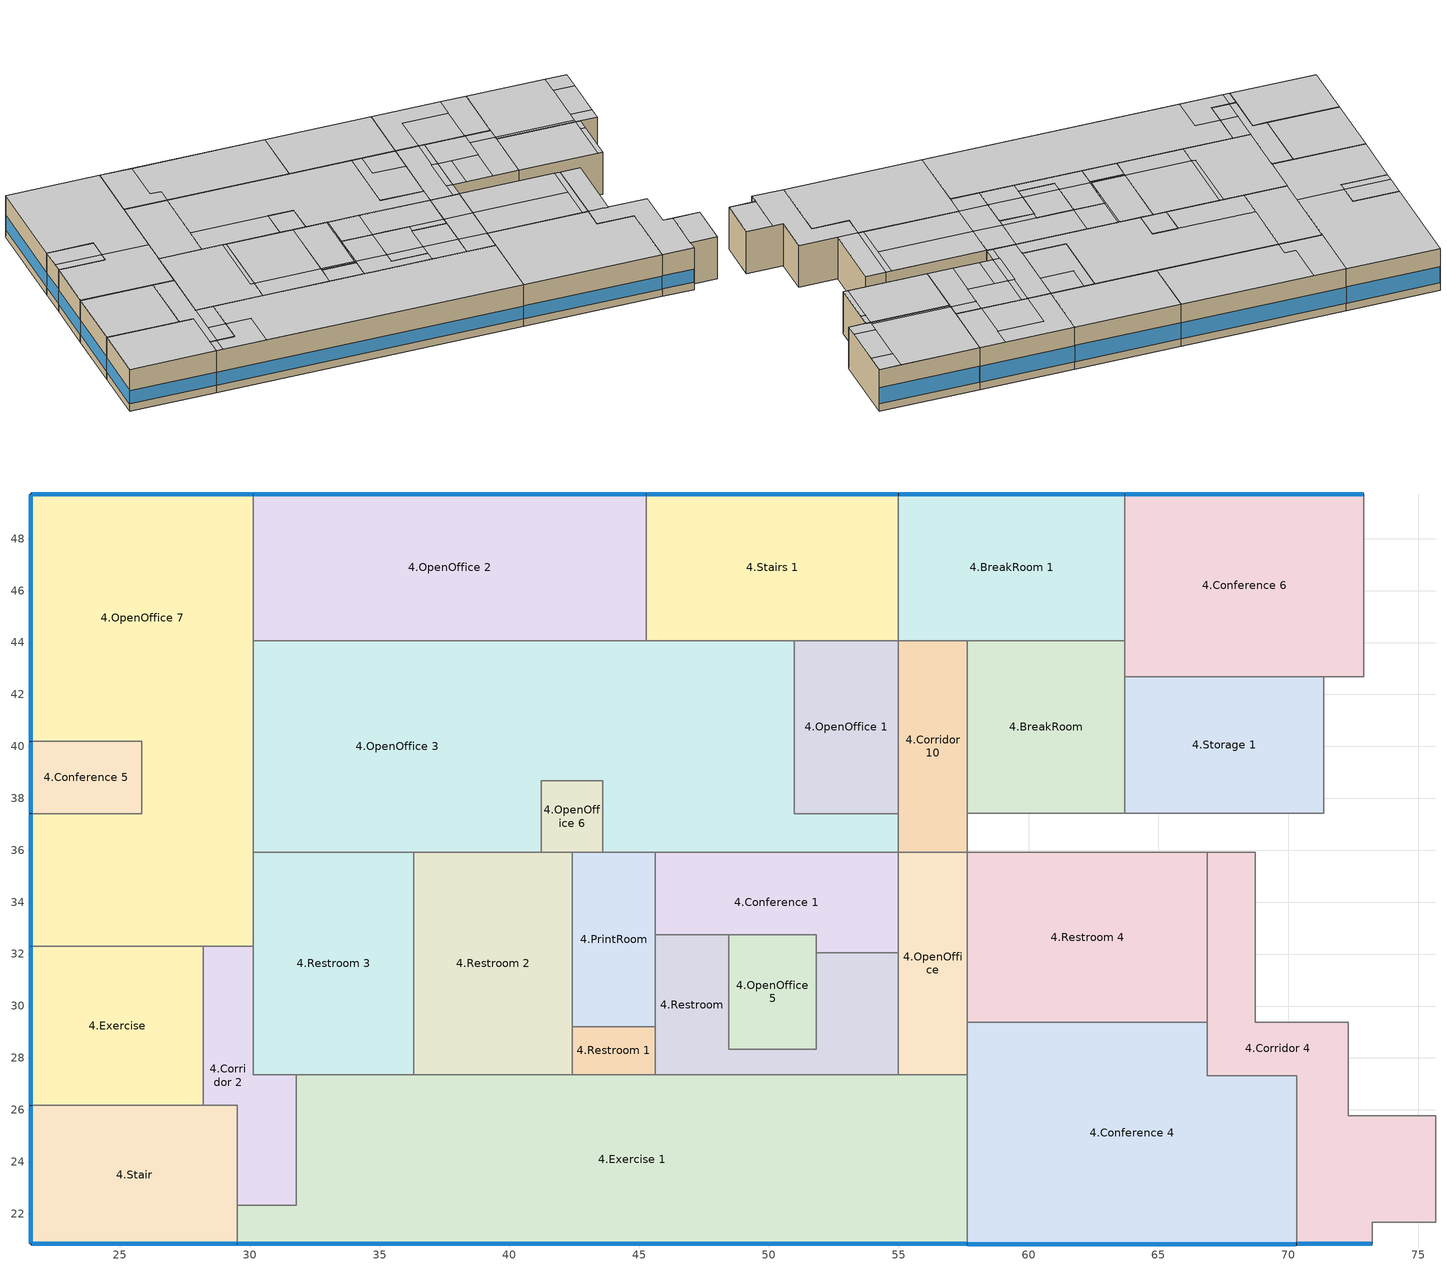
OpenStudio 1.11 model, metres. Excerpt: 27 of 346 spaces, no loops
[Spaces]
4.Stair
 floor to P3.Stairs 1: 29.52,26.17 29.52,20.83 21.57,20.83 21.57,26.17 z15.09
 wall outside: 21.57,26.17 21.57,20.83 29.52,20.83 z15.09:19.35
 wall to 4.Exercise: 28.2,26.17 21.57,26.17 z15.09:19.35
 wall to 4.Corridor 2: 29.52,22.33 29.52,26.17 28.2,26.17 z15.09:19.35
 wall to 4.Exercise 1: 29.52,20.83 29.52,22.33 z15.09:19.35
 window: 21.6,20.83 29.49,20.83 z15.85:17.16; 21.57,26.15 21.57,20.86 z15.85:17.3
 ceiling to 5.OpenOffice 13: 29.52,20.83 29.52,26.17 21.57,26.17 21.57,20.83 z19.35
4.Exercise 1
 floor to P3.Parking Garage: 57.64,27.36 57.64,20.83 29.52,20.83 29.52,22.33 31.79,22.33 31.79,27.36 z15.09
 wall outside: 29.52,20.83 57.64,20.83 z15.09:19.35
 wall to 4.Conference 4: 57.64,20.83 57.64,27.36 z15.09:19.35
 wall to 4.Corridor 2: 31.79,27.36 31.79,22.33 29.52,22.33 z15.09:19.35
 wall to 4.Restroom 3: 36.31,27.36 31.79,27.36 z15.09:19.35
 wall to 4.Restroom 2: 42.43,27.36 36.31,27.36 z15.09:19.35
 wall to 4.Restroom 1: 45.61,27.36 42.43,27.36 z15.09:19.35
 wall to 4.Restroom: 54.98,27.36 45.61,27.36 z15.09:19.35
 wall to 4.OpenOffice: 57.64,27.36 54.98,27.36 z15.09:19.35
 window: 29.54,20.83 57.61,20.83 z15.85:17.16
 ceiling to 5.OpenOffice 7: 57.64,20.83 57.64,27.36 31.79,27.36 31.79,24.4 34.11,24.4 34.11,20.83 z19.35
 ceiling to 5.Conference 4: 34.11,20.83 34.11,24.4 31.79,24.4 31.79,22.33 30.13,22.33 30.13,20.83 z19.35
 ceiling to 5.OpenOffice 13: 30.13,20.83 30.13,22.33 29.52,22.33 29.52,20.83 z19.35
4.Conference 4
 floor to P3.Parking Garage: 66.88,29.38 66.88,27.32 70.32,27.32 70.32,20.83 57.64,20.83 57.64,29.38 z15.09
 wall outside: 57.64,20.83 70.32,20.83 z15.09:19.35
 wall to 4.Restroom 4: 66.88,29.38 57.64,29.38 z15.09:19.35
 wall to 4.Corridor 4: 70.32,20.83 70.32,27.32 66.88,27.32 66.88,29.38 z15.09:19.35
 wall to 4.OpenOffice: 57.64,29.38 57.64,27.36 z15.09:19.35
 window: 57.66,20.83 70.3,20.83 z15.85:17.16
 ceiling to 5.OpenOffice 7: 70.32,20.83 70.32,27.32 66.88,27.32 66.88,29.38 57.64,29.38 57.64,20.83 z19.35
4.Corridor 4
 floor to P3.Parking Garage: 68.73,35.92 68.73,29.38 72.31,29.38 72.31,25.76 75.68,25.76 75.68,21.68 73.24,21.68 73.24,20.83 70.32,20.83 70.32,27.32 66.88,27.32 66.88,35.92 z15.09
 wall outside: 70.32,20.83 73.24,20.83 z15.09:19.35
 wall to 4.Elec/MechRoom 1: 75.68,25.76 72.31,25.76 72.31,29.38 68.73,29.38 68.73,35.92 z15.09:19.35
 wall to 4.Corridor 11: 75.68,21.68 75.68,25.76 z15.09:19.35
 wall to 4.Conference 8: 73.24,20.83 73.24,21.68 75.68,21.68 z15.09:19.35
 wall to 4.Restroom 4: 66.88,35.92 66.88,29.38 z15.09:19.35
 wall to 4.Corridor 7: 68.73,35.92 66.88,35.92 z15.09:19.35
 window: 70.35,20.83 73.22,20.83 z15.85:17.18
 ceiling to 5.OpenOffice 11: 75.68,21.68 75.68,25.76 73.26,25.76 73.24,21.68 z19.35
 ceiling to 5.Corridor 4: 68.73,29.38 68.73,35.92 66.88,35.92 66.88,29.38 z19.35
 ceiling adiabatic (Interior Wall): 73.24,20.83 73.24,21.68 73.26,25.76 72.31,25.76 72.31,29.38 66.88,29.38 66.88,27.32 70.32,27.32 70.32,20.83 z19.35
4.Corridor 2
 floor to P3.Parking Garage: 30.13,32.3 30.13,27.36 31.79,27.36 31.79,22.33 29.52,22.33 29.52,26.17 28.2,26.17 28.2,32.3 z15.09
 wall to 4.Exercise: 28.2,32.3 28.2,26.17 z15.09:19.35
 wall to 4.OpenOffice 7: 30.13,32.3 28.2,32.3 z15.09:19.35
 wall to 4.Restroom 3: 31.79,27.36 30.13,27.36 30.13,32.3 z15.09:19.35
 ceiling to 5.OpenOffice 13: 30.13,22.33 30.13,32.3 28.2,32.3 28.2,26.17 29.52,26.17 29.52,22.33 z19.35
 ceiling to 5.Conference 4: 31.79,22.33 31.79,24.4 30.13,24.4 30.13,22.33 z19.35
 ceiling to 5.OpenOffice 7: 31.79,24.4 31.79,27.36 30.13,27.36 30.13,24.4 z19.35
4.Exercise
 floor to P3.Parking Garage: 28.2,32.3 28.2,26.17 21.57,26.17 21.57,32.3 z15.09
 wall outside: 21.57,32.3 21.57,26.17 z15.09:19.35
 wall to 4.OpenOffice 7: 28.2,32.3 21.57,32.3 z15.09:19.35
 window: 21.57,32.28 21.57,26.2 z15.85:17.3
 ceiling to 5.OpenOffice 13: 28.2,26.17 28.2,32.3 21.57,32.3 21.57,26.17 z19.35
4.Restroom 3
 floor to P3.Parking Garage: 36.31,35.92 36.31,27.36 30.13,27.36 30.13,35.92 z15.09
 wall to 4.OpenOffice 7: 30.13,35.92 30.13,32.3 z15.09:19.35
 wall to 4.OpenOffice 3: 36.31,35.92 30.13,35.92 z15.09:19.35
 wall to 4.Restroom 2: 36.31,27.36 36.31,35.92 z15.09:19.35
 ceiling to 5.OpenOffice 7: 36.31,27.36 36.31,29.38 35.95,29.38 35.95,35.92 30.13,35.92 30.13,27.36 z19.35
 ceiling to 5.Conference 1: 36.31,29.38 36.31,35.92 35.95,35.92 35.95,29.38 z19.35
4.Restroom 2
 floor to P3.Parking Garage: 42.43,35.92 42.43,27.36 36.31,27.36 36.31,35.92 z15.09
 wall to 4.OpenOffice 3: 41.22,35.92 36.31,35.92 z15.09:19.35
 wall to 4.OpenOffice 6: 42.43,35.92 41.22,35.92 z15.09:19.35
 wall to 4.PrintRoom: 42.43,29.21 42.43,35.92 z15.09:19.35
 wall to 4.Restroom 1: 42.43,27.36 42.43,29.21 z15.09:19.35
 ceiling to 5.Conference 1: 42.43,29.38 42.43,35.92 36.31,35.92 36.31,29.38 z19.35
 ceiling to 5.OpenOffice 7: 42.43,27.36 42.43,29.38 36.31,29.38 36.31,27.36 z19.35
4.Restroom 1
 floor to P3.Parking Garage: 45.61,29.21 45.61,27.36 42.43,27.36 42.43,29.21 z15.09
 wall to 4.PrintRoom: 45.61,29.21 42.43,29.21 z15.09:19.35
 wall to 4.Restroom: 45.61,27.36 45.61,29.21 z15.09:19.35
 ceiling to 5.OpenOffice 7: 45.61,27.36 45.61,29.21 42.43,29.21 42.43,27.36 z19.35
4.Restroom
 floor to P3.Parking Garage: 48.45,32.74 48.45,28.34 51.82,28.34 51.82,32.06 54.98,32.06 54.98,27.36 45.61,27.36 45.61,32.74 z15.09
 wall to 4.Conference 1: 54.98,32.06 51.82,32.06 / 48.45,32.74 45.61,32.74 z15.09:19.35
 wall to 4.OpenOffice: 54.98,27.36 54.98,32.06 z15.09:19.35
 wall to 4.PrintRoom: 45.61,32.74 45.61,29.21 z15.09:19.35
 wall to 4.OpenOffice 5: 51.82,32.06 51.82,28.34 48.45,28.34 48.45,32.74 z15.09:19.35
 ceiling to 5.OpenOffice 7: 54.98,27.36 54.98,29.38 51.82,29.38 51.82,27.36 z19.35; 51.82,27.36 51.82,28.34 48.45,28.34 48.45,29.38 45.61,29.38 45.61,27.36 z19.35
 ceiling to 5.Conference 7: 54.98,29.38 54.98,32.06 51.82,32.06 51.82,29.38 z19.35
 ceiling to 5.PrintRoom 1: 48.45,29.38 48.45,32.74 45.61,32.74 45.61,29.38 z19.35
4.OpenOffice
 floor to P3.Parking Garage: 57.64,35.92 57.64,27.36 54.98,27.36 54.98,35.92 z15.09
 wall to 4.Conference 1: 54.98,35.92 54.98,32.06 z15.09:19.35
 wall to 4.Corridor 10: 57.64,35.92 54.98,35.92 z15.09:19.35
 wall to 4.Restroom 4: 57.64,29.38 57.64,35.92 z15.09:19.35
 ceiling to 5.OpenOffice 7: 57.64,27.36 57.64,29.38 54.98,29.38 54.98,27.36 z19.35
 ceiling to 5.OpenOffice 10: 57.64,32.74 57.64,35.92 54.98,35.92 54.98,32.74 z19.35
 ceiling to 5.Conference 7: 54.98,29.38 57.64,29.38 57.64,32.74 54.98,32.74 z19.35
4.OpenOffice 5
 floor to P3.Parking Garage: 51.82,32.74 51.82,28.34 48.45,28.34 48.45,32.74 z15.09
 wall to 4.Conference 1: 51.82,32.06 51.82,32.74 49.6,32.74 48.45,32.74 z15.09:19.35
 ceiling to 5.OpenOffice 7: 51.82,28.34 51.82,29.38 48.45,29.38 48.45,28.34 z19.35
 ceiling to 5.Conference 7: 51.82,29.38 51.82,32.74 48.45,32.74 48.45,29.38 z19.35
4.PrintRoom
 floor to P3.Parking Garage: 45.61,35.92 45.61,29.21 42.43,29.21 42.43,35.92 z15.09
 wall to 4.OpenOffice 6: 43.6,35.92 42.43,35.92 z15.09:19.35
 wall to 4.OpenOffice 3: 45.61,35.92 43.6,35.92 z15.09:19.35
 wall to 4.Conference 1: 45.61,32.74 45.61,35.92 z15.09:19.35
 ceiling to 5.OpenOffice 7: 45.61,29.21 45.61,29.38 42.43,29.38 42.43,29.21 z19.35
 ceiling to 5.PrintRoom 1: 45.61,29.38 45.61,35.92 45.52,35.92 45.52,29.38 z19.35
 ceiling to 5.Conference 1: 45.52,29.38 45.52,35.92 42.43,35.92 42.43,29.38 z19.35
4.Restroom 4
 floor to P3.Parking Garage: 66.88,35.92 66.88,29.38 57.64,29.38 57.64,35.92 z15.09
 wall to 4.Corridor 7: 66.88,35.92 57.64,35.92 z15.09:19.35
 ceiling to 5.Conference 7: 66.33,29.38 66.33,32.74 57.64,32.74 57.64,29.38 z19.35
 ceiling to 5.OpenOffice 4: 66.33,32.74 66.33,35.92 57.64,35.92 57.64,32.74 z19.35
 ceiling to 5.Corridor 4: 66.88,29.38 66.88,35.92 66.33,35.92 66.33,29.38 z19.35
4.Conference 1
 floor to P3.Parking Garage: 54.98,35.92 54.98,32.06 51.82,32.06 51.82,32.74 45.61,32.74 45.61,35.92 z15.09
 wall to 4.OpenOffice 3: 54.98,35.92 45.61,35.92 z15.09:19.35
 ceiling to 5.PrintRoom 1: 48.45,32.74 48.45,35.92 45.61,35.92 45.61,32.74 z19.35
 ceiling to 5.Conference 7: 54.98,32.06 54.98,32.74 51.82,32.74 51.82,32.06 z19.35
 ceiling to 5.OpenOffice 10: 54.98,32.74 54.98,35.92 48.45,35.92 48.45,32.74 z19.35
4.OpenOffice 7
 floor to P3.Parking Garage: 30.13,40.19 30.13,32.3 21.57,32.3 21.57,37.41 25.83,37.41 25.83,40.19 z15.09; 30.13,49.72 30.13,40.19 21.57,40.19 21.57,49.72 z15.09
 wall outside: 21.57,37.41 21.57,32.3 / 30.13,49.72 21.57,49.72 21.57,40.19 z15.09:19.35
 wall to 4.OpenOffice 3: 30.13,35.92 30.13,44.08 z15.09:19.35
 wall to 4.Conference 5: 21.57,40.19 25.83,40.19 25.83,37.41 21.57,37.41 z15.09:19.35
 wall to 4.OpenOffice 2: 30.13,44.08 30.13,49.72 z15.09:19.35
 window: 30.11,49.72 21.6,49.72 z15.85:17.49; 21.57,37.39 21.57,32.33 / 21.57,49.7 21.57,40.22 z15.85:17.3
 ceiling to 5.OpenOffice 13: 30.13,32.3 30.13,38.22 25.83,38.22 25.83,37.41 21.57,37.41 21.57,32.3 z19.35
 ceiling to 5.OpenOffice 5: 30.13,38.22 30.13,49.72 21.57,49.72 21.57,40.19 25.83,40.19 25.83,38.22 z19.35
4.OpenOffice 3
 floor to P3.Parking Garage: 50.98,44.08 50.98,37.41 54.98,37.41 54.98,35.92 43.6,35.92 43.6,38.67 41.22,38.67 41.22,44.08 z15.09; 41.22,44.08 41.22,35.92 30.13,35.92 30.13,44.08 z15.09
 wall to 4.Corridor 10: 54.98,35.92 54.98,37.41 z15.09:19.35
 wall to 4.OpenOffice 6: 41.22,35.92 41.22,38.67 43.6,38.67 43.6,35.92 z15.09:19.35
 wall to 4.OpenOffice 2: 45.27,44.08 30.13,44.08 z15.09:19.35
 wall to 4.Stairs 1: 50.98,44.08 45.27,44.08 z15.09:19.35
 wall to 4.OpenOffice 1: 54.98,37.41 50.98,37.41 50.98,44.08 z15.09:19.35
 ceiling to 5.OpenOffice 7: 35.95,35.92 34.11,35.92 30.13,35.92 z19.35
 ceiling to 5.Conference 2: 34.11,35.92 34.11,44.08 30.13,44.08 30.13,35.92 z19.35
 ceiling to 5.OpenOffice 6: 41.22,35.92 41.22,38.67 34.11,38.67 34.11,35.92 35.95,35.92 z19.35; 54.98,35.92 54.98,37.41 50.98,37.41 50.98,44.08 34.11,44.08 34.11,38.67 43.6,38.67 43.6,35.92 z19.35
4.OpenOffice 6
 floor to P3.Parking Garage: 43.6,38.67 43.6,35.92 41.22,35.92 41.22,38.67 z15.09
 ceiling to 5.OpenOffice 6: 43.6,35.92 43.6,38.67 41.22,38.67 41.22,35.92 z19.35
4.Corridor 10
 floor to P3.Parking Garage: 57.64,44.08 57.64,35.92 54.98,35.92 54.98,44.08 z15.09
 wall to 4.Corridor 7: 57.64,35.92 57.64,37.43 z15.09:19.35
 wall to 4.OpenOffice 1: 54.98,44.08 54.98,37.41 z15.09:19.35
 wall to 4.BreakRoom 1: 57.64,44.08 54.98,44.08 z15.09:19.35
 wall to 4.BreakRoom: 57.64,37.43 57.64,44.08 z15.09:19.35
 ceiling to 5.OpenOffice: 57.64,37.43 57.64,40.93 57.07,40.93 57.07,37.43 z19.35
 ceiling to 5.Corridor 1: 57.07,35.92 57.07,44.08 54.98,44.08 54.98,35.92 z19.35
 ceiling to 5.Conference 3: 57.64,40.93 57.64,44.08 57.07,44.08 57.07,40.93 z19.35
 ceiling to 5.Corridor 3: 57.64,35.92 57.64,37.43 57.07,37.43 57.07,35.92 z19.35
4.OpenOffice 1
 floor to P3.Parking Garage: 54.98,44.08 54.98,37.41 50.98,37.41 50.98,44.08 z15.09
 wall to 4.Stairs 1: 54.98,44.08 50.98,44.08 z15.09:19.35
 ceiling to 5.OpenOffice 6: 54.98,37.41 54.98,41.54 51.91,41.54 51.91,44.08 50.98,44.08 50.98,37.41 z19.35
 ceiling to 5.OpenOffice 2: 54.98,41.54 54.98,44.08 51.91,44.08 51.91,41.54 z19.35
4.Conference 5
 floor to P3.Parking Garage: 25.83,40.19 25.83,37.41 21.57,37.41 21.57,40.19 z15.09
 wall outside: 21.57,40.19 21.57,37.41 z15.09:19.35
 window: 21.57,40.16 21.57,37.44 z15.85:17.32
 ceiling to 5.OpenOffice 13: 25.83,37.41 25.83,38.22 21.57,38.22 21.57,37.41 z19.35
 ceiling to 5.OpenOffice 5: 25.83,38.22 25.83,40.19 21.57,40.19 21.57,38.22 z19.35
4.BreakRoom
 floor to P3.Parking Garage: 63.7,44.08 63.7,37.43 57.64,37.43 57.64,44.08 z15.09
 wall to 4.BreakRoom 1: 63.7,44.08 57.64,44.08 z15.09:19.35
 wall to 4.Conference 6: 63.7,42.67 63.7,44.08 z15.09:19.35
 wall to 4.Storage 1: 63.7,37.43 63.7,42.67 z15.09:19.35
 wall to 4.Corridor 7: 57.64,37.43 63.7,37.43 z15.09:19.35
 ceiling to 5.Conference 3: 61.34,40.93 61.34,44.08 57.64,44.08 57.64,40.93 z19.35
 ceiling to 5.BreakRoom: 63.7,37.43 63.7,42.93 61.34,42.93 61.34,37.43 z19.35
 ceiling to 5.OpenOffice 8: 61.34,37.43 61.34,40.93 58.94,40.93 58.94,37.43 z19.35
 ceiling to 5.OpenOffice: 58.94,37.43 58.94,40.93 57.64,40.93 57.64,37.43 z19.35
 ceiling to 5.BreakRoom 1: 63.7,42.93 63.7,44.08 61.34,44.08 61.34,42.93 z19.35
4.Storage 1
 floor to P3.Parking Garage: 71.36,42.67 71.36,37.43 63.7,37.43 63.7,42.67 z15.09
 wall to 4.Conference 6: 71.36,42.67 63.7,42.67 z15.09:19.35
 wall to 4.Corridor 1: 71.36,37.43 71.36,42.67 z15.09:19.35
 wall to 4.Corridor 7: 63.7,37.43 71.36,37.43 z15.09:19.35
 ceiling to 5.BreakRoom: 70.93,37.43 70.93,42.67 63.7,42.67 63.7,37.43 z19.35
 ceiling to 5.Storage: 71.36,41.51 71.36,42.67 70.93,42.67 70.93,41.51 z19.35
 ceiling to 5.Conference 5: 71.36,37.43 71.36,41.51 70.93,41.51 70.93,37.43 z19.35
4.Conference 6
 floor to P3.Parking Garage: 72.91,49.72 72.91,42.67 63.7,42.67 63.7,49.72 z15.09
 wall outside: 72.91,49.72 63.7,49.72 z15.09:19.35
 wall to 4.Conference 9: 72.91,42.67 72.91,49.72 z15.09:19.35
 wall to 4.Corridor 1: 71.36,42.67 72.91,42.67 z15.09:19.35
 wall to 4.BreakRoom 1: 63.7,49.72 63.7,44.08 z15.09:19.35
 window: 72.89,49.72 63.73,49.72 z15.85:17.49
 ceiling to 5.BreakRoom: 70.93,42.67 70.93,42.93 63.7,42.93 63.7,42.67 z19.35
 ceiling to 5.OpenOffice 14: 72.91,47.88 72.91,49.72 70.93,49.72 70.93,47.88 z19.35
 ceiling to 5.BreakRoom 1: 70.93,42.93 70.93,49.72 63.7,49.72 63.7,42.93 z19.35
 ceiling to 5.Conference 12: 72.91,43.89 72.91,47.88 70.93,47.88 70.93,43.89 z19.35
 ceiling to 5.Storage: 72.91,42.67 72.91,43.89 70.93,43.89 70.93,42.67 z19.35
4.OpenOffice 2
 floor to P3.Parking Garage: 45.27,49.72 45.27,44.08 30.13,44.08 30.13,49.72 z15.09
 wall outside: 45.27,49.72 30.13,49.72 z15.09:19.35
 wall to 4.Stairs 1: 45.27,44.08 45.27,49.72 z15.09:19.35
 window: 45.25,49.72 30.16,49.72 z15.85:17.49
 ceiling to 5.Conference 2: 34.11,44.08 34.11,45.5 33.08,45.5 33.08,49.72 30.13,49.72 30.13,44.08 z19.35
 ceiling to 5.OpenOffice 6: 45.27,44.08 45.27,49.72 33.08,49.72 33.08,45.5 34.11,45.5 34.11,44.08 z19.35
4.Stairs 1
 floor to P3.Stairs: 54.98,49.72 54.98,44.08 45.27,44.08 45.27,49.72 z15.09
 wall outside: 54.98,49.72 45.27,49.72 z15.09:19.35
 wall to 4.BreakRoom 1: 54.98,44.08 54.98,49.72 z15.09:19.35
 window: 54.96,49.72 45.3,49.72 z15.85:17.49
 ceiling to 5.Stairs: 54.98,44.08 54.98,49.72 45.27,49.72 45.27,44.08 z19.35
4.BreakRoom 1
 floor to P3.Parking Garage: 63.7,49.72 63.7,44.08 54.98,44.08 54.98,49.72 z15.09
 wall outside: 63.7,49.72 54.98,49.72 z15.09:19.35
 window: 63.68,49.72 55.01,49.72 z15.85:17.49
 ceiling to 5.Corridor 1: 57.07,44.08 57.07,47.88 61.34,47.88 61.34,49.72 54.98,49.72 54.98,44.08 z19.35
 ceiling to 5.BreakRoom 1: 63.7,44.08 63.7,49.72 61.34,49.72 61.34,44.08 z19.35
 ceiling to 5.Conference 3: 61.34,44.08 61.34,47.88 57.07,47.88 57.07,44.08 z19.35
[Building]
Building 1: Space Type=OpenOffice; Default Construction Set=Proposed Construction Set; Default Schedule Set=90.1-2007 - Office - OpenOffice Schedule Set
[ClimateZones]
Climate Zone Institution Name 1=ASHRAE; Climate Zone Document Name 1=ANSI/ASHRAE Standard 169; Climate Zone Document Year 1=2006; Climate Zone Institution Name 2=CEC; Climate Zone Document Name 2=California Climate Zone Descriptions; Climate Zone Document Year 2=1995
[Site]
Denver Intl Ap: Latitude {deg}=39.83; Longitude {deg}=-104.65; Time Zone {hr}=-7; Elevation {m}=1650
[SizingPeriod:DesignDay] Barometric Pressure {Pa}=83011; Sky Clearness=0; Rain Indicator=0; Snow Indicator=0; Day of Month=21; Daylight Saving Time Indicator=0; Dry-Bulb Temperature Range Modifier Type=DefaultMultipliers
Name | Maximum Dry-Bulb Temperature {C} | Daily Dry-Bulb Temperature Range {deltaC} | Humidity Indicating Conditions at Maximum Dry-Bulb | Wind Speed {m/s} | Wind Direction {deg} | Month | Day Type | Humidity Indicating Type | Solar Model Indicator | ASHRAE Taub | ASHRAE Taud
Denver Intl Ap Ann Clg .4% Condns DP=>MDB | 19.9 | 15.2 | 16 | 4.2 | 80 | 7 | SummerDesignDay | Dewpoint | ASHRAETau | 0.424 | 2.012
Denver Intl Ap Ann Hum_n 99.6% Condns DP=>MCDB | -11.7 | 0 | -21.5 | 3.3 | 160 | 12 | WinterDesignDay | Dewpoint | ASHRAEClearSky
Denver Intl Ap Ann Htg 99.6% Condns DB | -17.4 | 0 | -17.4 | 3.3 | 160 | 12 | WinterDesignDay | Wetbulb | ASHRAEClearSky
Denver Intl Ap Ann Clg .4% Condns WB=>MDB | 27.3 | 15.2 | 18.3 | 4.2 | 80 | 7 | SummerDesignDay | Wetbulb | ASHRAETau | 0.424 | 2.012
Denver Intl Ap Ann Clg .4% Condns DB=>MWB | 34.6 | 15.2 | 15.7 | 4.2 | 80 | 7 | SummerDesignDay | Wetbulb | ASHRAETau | 0.424 | 2.012
Denver Intl Ap Ann Htg Wind 99.6% Condns WS=>MCDB | 1.8 | 0 | 1.8 | 14.1 | 160 | 12 | WinterDesignDay | Wetbulb | ASHRAEClearSky
Denver Intl Ap Ann Clg .4% Condns Enth=>MDB | 27 | 15.2 | 58300 | 4.2 | 80 | 7 | SummerDesignDay | Enthalpy | ASHRAETau | 0.424 | 2.012
[Construction]
ExtSlabCarpet 4in ClimateZone 1-8: MAT-CC05 4 HW CONCRETE, CP02 CARPET PAD
Exterior Door: F08 Metal surface, I01 25mm insulation board
Interior Ceiling: M11 100mm lightweight concrete, F05 Ceiling air space resistance, F16 Acoustic tile
Interior Door; Interior Partition: G05 25mm wood
Interior Floor: F16 Acoustic tile, F05 Ceiling air space resistance, M11 100mm lightweight concrete
Interior Wall: G01a 19mm gypsum board, F04 Wall air space resistance, G01a 19mm gypsum board
Interior Window: Clear 3mm
90.1-2007 Nonres 5B Skylight without Curb: Theoretical Glass [146]
VE 1-45 C: VE 1-45 WM
Precast Concrete Panel Wall Construction: MAT-SHEATH 1, Wall Insulation Precast concrete panels, 1/2IN Gypsum 1
R-30 Roof Construction: Roof Membrane 1, Roof Insulation [14]_R-value 30.0 (ft^2*h*R/Btu), Metal Decking 1
[Material] Thermal Absorptance=0.9
Name | Roughness | Thickness {m} | Conductivity {W/m-K} | Density {kg/m3} | Specific Heat {J/kg-K} | Solar Absorptance | Visible Absorptance
MAT-CC05 4 HW CONCRETE | Rough | 0.1016 | 1.311 | 2240 | 836.8 | 0.7 | 0.7
F08 Metal surface | Smooth | 0.0008 | 45.28 | 7824 | 500 | 0.7 | 0.7
I01 25mm insulation board | MediumRough | 0.0254 | 0.03 | 43 | 1210 | 0.7 | 0.7
M11 100mm lightweight concrete | MediumRough | 0.1016 | 0.53 | 1280 | 840 | 0.7 | 0.7
F16 Acoustic tile | MediumSmooth | 0.0191 | 0.06 | 368 | 590 | 0.7 | 0.7
G05 25mm wood | MediumSmooth | 0.0254 | 0.15 | 608 | 1630 | 0.7 | 0.7
G01a 19mm gypsum board | MediumSmooth | 0.019 | 0.16 | 800 | 1090 | 0.7 | 0.7
1/2IN Gypsum 1 | Smooth | 0.01271 | 0.16 | 784.9 | 830 | 0.92 | 0.92
Roof Membrane 1 | VeryRough | 0.0095 | 0.16 | 1121.29 | 1460 | 0.7 | 0.7
Metal Decking 1 | MediumSmooth | 0.001524 | 45.006 | 7680 | 418.4 | 0.7 | 0.3
Wall Insulation Precast concrete panels | MediumRough | 0.0949646 | 0.045 | 265 | 836.8 | 0.7 | 0.7
Roof Insulation [14]_R-value 30.0 (ft^2*h*R/Btu) | MediumRough | 0.258882 | 0.049 | 265 | 836.8 | 0.7 | 0.7
[Material:NoMass] Thermal Absorptance=0.9; Solar Absorptance=0.7
Name | Roughness | Thermal Resistance {m2-K/W} | Visible Absorptance
CP02 CARPET PAD | Smooth | 0.1 | 0.8
MAT-SHEATH 1 | Rough | 0.36256 | 0.7
[WindowMaterial:Glazing] Optical Data Type=SpectralAverage; Thickness {m}=0.003; Infrared Transmittance at Normal Incidence=0
Name | Solar Transmittance at Normal Incidence | Front Side Solar Reflectance at Normal Incidence | Back Side Solar Reflectance at Normal Incidence | Visible Transmittance at Normal Incidence | Front Side Visible Reflectance at Normal Incidence | Back Side Visible Reflectance at Normal Incidence | Front Side Infrared Hemispherical Emissivity | Back Side Infrared Hemispherical Emissivity | Conductivity {W/m-K} | Dirt Correction Factor for Solar and Visible Transmittance | Solar Diffusing
Clear 3mm | 0.837 | 0.075 | 0 | 0.898 | 0.081 | 0 | 0.84 | 0.84 | 0.9 | 1 | Yes
Theoretical Glass [146] | 0.481761 | 0.468239 | 0.468239 | 0.621562 | 0.328438 | 0.328438 | 0.9 | 0.9 | 0.03026
[WindowMaterial:SimpleGlazingSystem]
VE 1-45 WM: U-Factor {W/m2-K}=2.39623; Solar Heat Gain Coefficient=0.285; Visible Transmittance=0.336
[Material:AirGap]
Name | Thermal Resistance {m2-K/W}
F05 Ceiling air space resistance | 0.18
F04 Wall air space resistance | 0.15
[DefaultSurfaceConstructions]
Name | Floor Construction | Wall Construction | Roof Ceiling Construction
Default Surface Constructions 188 | Interior Floor | Interior Wall | Interior Ceiling
Default Surface Constructions 189 | ExtSlabCarpet 4in ClimateZone 1-8 | ExtSlabCarpet 4in ClimateZone 1-8 | ExtSlabCarpet 4in ClimateZone 1-8
Default Surface Constructions 187 adj ext wall insulation adj ext wall insulation adj roof insulation | ExtSlabCarpet 4in ClimateZone 1-8 | Precast Concrete Panel Wall Construction | R-30 Roof Construction
[DefaultSubSurfaceConstructions]
Name | Fixed Window Construction | Operable Window Construction | Door Construction | Skylight Construction | Tubular Daylight Dome Construction | Tubular Daylight Diffuser Construction
Default Sub Surface Constructions 125 | VE 1-45 C | VE 1-45 C | Exterior Door | 90.1-2007 Nonres 5B Skylight without Curb | Interior Window | Interior Window
Default Sub Surface Constructions 126 | Interior Window | Interior Window | Interior Door
[DefaultConstructionSet]
Proposed Construction Set: Default Exterior Surface Constructions=Default Surface Constructions 187 adj ext wall insulation adj ext wall insulation adj roof insulation; Default Interior Surface Constructions=Default Surface Constructions 188; Default Ground Contact Surface Constructions=Default Surface Constructions 189; Default Exterior SubSurface Constructions=Default Sub Surface Constructions 125; Default Interior SubSurface Constructions=Default Sub Surface Constructions 126; Interior Partition Construction=Interior Partition
[SpaceType] Standards Building Type=Office
Name | Default Schedule Set | Design Specification Outdoor Air Object | Standards Space Type
BreakRoom | 90.1-2007 - Office - BreakRoom Schedule Set | 90.1-2007 - Office - BreakRoom Ventilation | BreakRoom
Conference | 90.1-2007 - Office - Conference Schedule Set | 90.1-2007 - Office - Conference Ventilation | Conference
Corridor | 90.1-2007 - Office - Corridor Schedule Set | 90.1-2007 - Office - Corridor Ventilation | Corridor
OpenOffice | 90.1-2007 - Office - OpenOffice Schedule Set | 90.1-2007 - Office - OpenOffice Ventilation | OpenOffice
PrintRoom | 90.1-2007 - Office - PrintRoom Schedule Set | 90.1-2007 - Office - PrintRoom Ventilation | PrintRoom
Restroom | 90.1-2007 - Office - Restroom Schedule Set | 90.1-2007 - Office - Restroom Ventilation | Restroom
Stair | 90.1-2007 - Office - Stair Schedule Set | 90.1-2007 - Office - Stair Ventilation | Stair
Storage | 90.1-2007 - Office - Storage Schedule Set | 90.1-2007 - Office - Storage Ventilation | Storage
Exercise | 90.1-2007 - Office - OpenOffice Schedule Set | 90.1-2007 - Office - Exercise Ventilation | OpenOffice
Stairs | 90.1-2007 - Retail - Back_Space Schedule Set | 90.1-2007 - Retail - Back_Space Ventilation | Stair
[DefaultScheduleSet]
Name | Number of People Schedule | People Activity Level Schedule | Lighting Schedule | Electric Equipment Schedule | Infiltration Schedule
90.1-2007 - Office - BreakRoom Schedule Set; 90.1-2007 - Office - Conference Schedule Set; 90.1-2007 - Office - Corridor Schedule Set; 90.1-2007 - Office - OpenOffice Schedule Set; 90.1-2007 - Office - PrintRoom Schedule Set; 90.1-2007 - Office - Restroom Schedule Set | Medium Office Bldg Occ | Medium Office Activity | Office Bldg Light | Medium Office Bldg Equip | Medium Office Infil Quarter On
90.1-2007 - Office - Stair Schedule Set; 90.1-2007 - Office - Storage Schedule Set |  |  | Office Bldg Light |  | Medium Office Infil Quarter On
90.1-2007 - Retail - Back_Space Schedule Set | Retail Bldg Occ | Retail Activity | Retail Bldg Light | Retail Bldg Equip | Retail Infil Half On
[Lights:Definition] Design Level Calculation Method=Watts/Area
Name | Watts per Space Floor Area {W/m2}
90.1-2007 - Office - BreakRoom Lights Definition | 5.05904
90.1-2007 - Office - Conference Lights Definition | 6.78126
90.1-2007 - Office - Corridor Lights Definition | 5.27432
90.1-2007 - Office - OpenOffice Lights Definition; 90.1-2007 - Office - Exercise Lights Definition | 3.33681
90.1-2007 - Office - PrintRoom Lights Definition | 11.8403
90.1-2007 - Office - Restroom Lights Definition | 7.31946
90.1-2007 - Office - Stair Lights Definition | 3.65973
90.1-2007 - Office - Storage Lights Definition | 3.01389
90.1-2007 - Retail - Back_Space Lights Definition | 8.61113
[Lights]
Name | Lights Definition | Space or SpaceType
90.1-2007 - Office - BreakRoom Lights | 90.1-2007 - Office - BreakRoom Lights Definition | BreakRoom
90.1-2007 - Office - Conference Lights | 90.1-2007 - Office - Conference Lights Definition | Conference
90.1-2007 - Office - Corridor Lights | 90.1-2007 - Office - Corridor Lights Definition | Corridor
90.1-2007 - Office - OpenOffice Lights | 90.1-2007 - Office - OpenOffice Lights Definition | OpenOffice
90.1-2007 - Office - PrintRoom Lights | 90.1-2007 - Office - PrintRoom Lights Definition | PrintRoom
90.1-2007 - Office - Restroom Lights | 90.1-2007 - Office - Restroom Lights Definition | Restroom
90.1-2007 - Office - Stair Lights | 90.1-2007 - Office - Stair Lights Definition | Stair
90.1-2007 - Office - Storage Lights | 90.1-2007 - Office - Storage Lights Definition | Storage
Lights 1 | 90.1-2007 - Office - Exercise Lights Definition | Exercise
90.1-2007 - Retail - Back_Space Lights 1 | 90.1-2007 - Retail - Back_Space Lights Definition | Stairs
[DesignSpecification:OutdoorAir] Outdoor Air Method=Sum
Name | Outdoor Air Flow per Person {m3/s-person} | Outdoor Air Flow per Floor Area {m3/s-m2}
90.1-2007 - Office - BreakRoom Ventilation; 90.1-2007 - Office - Conference Ventilation; 90.1-2007 - Office - OpenOffice Ventilation | 0.00235974 | 0.0003048
90.1-2007 - Office - Corridor Ventilation; 90.1-2007 - Office - PrintRoom Ventilation; 90.1-2007 - Office - Restroom Ventilation; 90.1-2007 - Office - Stair Ventilation |  | 0.0003048
90.1-2007 - Office - Storage Ventilation; 90.1-2007 - Retail - Back_Space Ventilation |  | 0.0006096
90.1-2007 - Office - Exercise Ventilation | 0.00943895 | 0.0003048
[People:Definition] Number of People Calculation Method=People/Area; Fraction Radiant=0.3
Name | People per Space Floor Area {person/m2}
90.1-2007 - Office - BreakRoom People Definition; 90.1-2007 - Office - Conference People Definition | 0.538196
90.1-2007 - Office - Corridor People Definition | 0.0107639
90.1-2007 - Office - OpenOffice People Definition | 0.0565105
90.1-2007 - Office - PrintRoom People Definition; 90.1-2007 - Office - Restroom People Definition | 0.107639
90.1-2007 - Office - Exercise People Definition | 0.161459
90.1-2007 - Retail - Back_Space People Definition | 0.0358438
[People]
Name | People Definition | Space or SpaceType
90.1-2007 - Office - BreakRoom People | 90.1-2007 - Office - BreakRoom People Definition | BreakRoom
90.1-2007 - Office - Conference People | 90.1-2007 - Office - Conference People Definition | Conference
90.1-2007 - Office - Corridor People | 90.1-2007 - Office - Corridor People Definition | Corridor
90.1-2007 - Office - OpenOffice People | 90.1-2007 - Office - OpenOffice People Definition | OpenOffice
90.1-2007 - Office - PrintRoom People | 90.1-2007 - Office - PrintRoom People Definition | PrintRoom
90.1-2007 - Office - Restroom People | 90.1-2007 - Office - Restroom People Definition | Restroom
People 1 | 90.1-2007 - Office - Exercise People Definition | Exercise
90.1-2007 - Retail - Back_Space People 1 | 90.1-2007 - Retail - Back_Space People Definition | Stairs
[SpaceInfiltration:DesignFlowRate] Design Flow Rate Calculation Method=Flow/ExteriorArea; Flow per Exterior Surface Area {m3/s-m2}=0.000226568
Name | Space or SpaceType
90.1-2007 - Office - BreakRoom Infiltration | BreakRoom
90.1-2007 - Office - Conference Infiltration | Conference
90.1-2007 - Office - Corridor Infiltration | Corridor
90.1-2007 - Office - OpenOffice Infiltration | OpenOffice
90.1-2007 - Office - PrintRoom Infiltration | PrintRoom
90.1-2007 - Office - Restroom Infiltration | Restroom
90.1-2007 - Office - Stair Infiltration | Stair
90.1-2007 - Office - Storage Infiltration | Storage
90.1-2007 - Office - OpenOffice Infiltration 1 | Exercise
90.1-2007 - Retail - Back_Space Infiltration 1 | Stairs
[ElectricEquipment:Definition] Design Level Calculation Method=Watts/Area
Name | Watts per Space Floor Area {W/m2}
90.1-2007 - Office - BreakRoom Electric Equipment Definition | 16.1459
90.1-2007 - Office - Conference Electric Equipment Definition | 3.98265
90.1-2007 - Office - Corridor Electric Equipment Definition | 1.72223
90.1-2007 - Office - OpenOffice Electric Equipment Definition | 7.64238
90.1-2007 - Office - PrintRoom Electric Equipment Definition | 30.0313
90.1-2007 - Office - Restroom Electric Equipment Definition | 0.753474
90.1-2007 - Office - Exercise Electric Equipment Definition | 5.48959
90.1-2007 - Retail - Back_Space Electric Equipment Definition | 5.8771
[ElectricEquipment]
Name | Electric Equipment Definition | Space or SpaceType
90.1-2007 - Office - BreakRoom Electric Equipment | 90.1-2007 - Office - BreakRoom Electric Equipment Definition | BreakRoom
90.1-2007 - Office - Conference Electric Equipment | 90.1-2007 - Office - Conference Electric Equipment Definition | Conference
90.1-2007 - Office - Corridor Electric Equipment | 90.1-2007 - Office - Corridor Electric Equipment Definition | Corridor
90.1-2007 - Office - OpenOffice Electric Equipment | 90.1-2007 - Office - OpenOffice Electric Equipment Definition | OpenOffice
90.1-2007 - Office - PrintRoom Electric Equipment | 90.1-2007 - Office - PrintRoom Electric Equipment Definition | PrintRoom
90.1-2007 - Office - Restroom Electric Equipment | 90.1-2007 - Office - Restroom Electric Equipment Definition | Restroom
Electric Equipment 2 | 90.1-2007 - Office - Exercise Electric Equipment Definition | Exercise
90.1-2007 - Retail - Back_Space Electric Equipment 1 | 90.1-2007 - Retail - Back_Space Electric Equipment Definition | Stairs
[ThermostatSetpoint:DualSetpoint]
Name | Heating Setpoint Temperature Schedule | Cooling Setpoint Temperature Schedule
4.OpenOffice Zone Thermostat; 4.Restroom Zone Thermostat; 4.Restroom 1 Zone Thermostat; 4.Restroom 2 Zone Thermostat; 4.OpenOffice 1 Zone Thermostat; 4.Restroom 3 Zone Thermostat; 4.Exercise Zone Thermostat; 4.Corridor 2 Zone Thermostat; 4.Conference 1 Zone Thermostat; 4.OpenOffice 2 Zone Thermostat; 4.BreakRoom Zone Thermostat; 4.OpenOffice 3 Zone Thermostat; 4.Corridor 4 Zone Thermostat; 4.OpenOffice 5 Zone Thermostat; 4.Conference 4 Zone Thermostat; 4.Conference 5 Zone Thermostat; 4.Exercise 1 Zone Thermostat; 4.OpenOffice 6 Zone Thermostat; 4.OpenOffice 7 Zone Thermostat; 4.Conference 6 Zone Thermostat; 4.BreakRoom 1 Zone Thermostat; 4.PrintRoom Zone Thermostat; 4.Restroom 4 Zone Thermostat; 4.Corridor 10 Zone Thermostat; 4.Storage 1 Zone Thermostat | Medium Office HtgSetp | Medium Office ClgSetp
4.Stair Zone Thermostat; 4.Stairs 1 Zone Thermostat | Unit Heater Htg Sch | Unit Heater Clg Sch
[Space] Building Story=4
Name | Space Type | Thermal Zone
4.Stair | Stair | 4.Stair Zone
4.Exercise 1 | Exercise | 4.Exercise 1 Zone
4.Conference 4 | Conference | 4.Conference 4 Zone
4.Corridor 4 | Corridor | 4.Corridor 4 Zone
4.Corridor 2 | Corridor | 4.Corridor 2 Zone
4.Exercise | Exercise | 4.Exercise Zone
4.Restroom 3 | Restroom | 4.Restroom 3 Zone
4.Restroom 2 | Restroom | 4.Restroom 2 Zone
4.Restroom 1 | Restroom | 4.Restroom 1 Zone
4.Restroom | Restroom | 4.Restroom Zone
4.OpenOffice |  | 4.OpenOffice Zone
4.OpenOffice 5 |  | 4.OpenOffice 5 Zone
4.PrintRoom | PrintRoom | 4.PrintRoom Zone
4.Restroom 4 | Restroom | 4.Restroom 4 Zone
4.Conference 1 | Conference | 4.Conference 1 Zone
4.OpenOffice 7 |  | 4.OpenOffice 7 Zone
4.OpenOffice 3 |  | 4.OpenOffice 3 Zone
4.OpenOffice 6 |  | 4.OpenOffice 6 Zone
4.Corridor 10 | Corridor | 4.Corridor 10 Zone
4.OpenOffice 1 |  | 4.OpenOffice 1 Zone
4.Conference 5 | Conference | 4.Conference 5 Zone
4.BreakRoom | BreakRoom | 4.BreakRoom Zone
4.Storage 1 | Storage | 4.Storage 1 Zone
4.Conference 6 | Conference | 4.Conference 6 Zone
4.OpenOffice 2 |  | 4.OpenOffice 2 Zone
4.Stairs 1 | Stairs | 4.Stairs 1 Zone
4.BreakRoom 1 | BreakRoom | 4.BreakRoom 1 Zone
[BuildingStory]
4
[ThermalZone] Use Ideal Air Loads=No
Name | Thermostat
4.OpenOffice Zone | 4.OpenOffice Zone Thermostat
4.Restroom Zone | 4.Restroom Zone Thermostat
4.Restroom 1 Zone | 4.Restroom 1 Zone Thermostat
4.Restroom 2 Zone | 4.Restroom 2 Zone Thermostat
4.OpenOffice 1 Zone | 4.OpenOffice 1 Zone Thermostat
4.Restroom 3 Zone | 4.Restroom 3 Zone Thermostat
4.Exercise Zone | 4.Exercise Zone Thermostat
4.Corridor 2 Zone | 4.Corridor 2 Zone Thermostat
4.Conference 1 Zone | 4.Conference 1 Zone Thermostat
4.OpenOffice 2 Zone | 4.OpenOffice 2 Zone Thermostat
4.BreakRoom Zone | 4.BreakRoom Zone Thermostat
4.Stair Zone | 4.Stair Zone Thermostat
4.OpenOffice 3 Zone | 4.OpenOffice 3 Zone Thermostat
4.Corridor 4 Zone | 4.Corridor 4 Zone Thermostat
4.OpenOffice 5 Zone | 4.OpenOffice 5 Zone Thermostat
4.Conference 4 Zone | 4.Conference 4 Zone Thermostat
4.Conference 5 Zone | 4.Conference 5 Zone Thermostat
4.Exercise 1 Zone | 4.Exercise 1 Zone Thermostat
4.Stairs 1 Zone | 4.Stairs 1 Zone Thermostat
4.OpenOffice 6 Zone | 4.OpenOffice 6 Zone Thermostat
4.OpenOffice 7 Zone | 4.OpenOffice 7 Zone Thermostat
4.Conference 6 Zone | 4.Conference 6 Zone Thermostat
4.BreakRoom 1 Zone | 4.BreakRoom 1 Zone Thermostat
4.PrintRoom Zone | 4.PrintRoom Zone Thermostat
4.Restroom 4 Zone | 4.Restroom 4 Zone Thermostat
4.Corridor 10 Zone | 4.Corridor 10 Zone Thermostat
4.Storage 1 Zone | 4.Storage 1 Zone Thermostat
[Fan:OnOff] Availability Schedule=Always On Discrete 3; Fan Efficiency=0.6; Pressure Rise {Pa}=300; Maximum Flow Rate {m3/s}=autosize; Motor Efficiency=0.8; Motor In Airstream Fraction=1
Name | Fan Power Ratio Function of Speed Ratio Curve | Fan Efficiency Ratio Function of Speed Ratio Curve
VRF Zone Terminal Fan 7 | Fan On Off Power Curve 9 | Fan On Off Efficiency Curve 13
VRF Zone Terminal Fan 8 | Fan On Off Power Curve 10 | Fan On Off Efficiency Curve 14
VRF Zone Terminal Fan 9 | Fan On Off Power Curve 11 | Fan On Off Efficiency Curve 15
VRF Zone Terminal Fan 10 | Fan On Off Power Curve 12 | Fan On Off Efficiency Curve 16
VRF Zone Terminal Fan 11 | Fan On Off Power Curve 13 | Fan On Off Efficiency Curve 17
[Coil:Cooling:DX:VariableRefrigerantFlow] Availability Schedule=Always On Discrete 4; Rated Total Cooling Capacity {W}=autosize; Rated Sensible Heat Ratio=autosize; Rated Air Flow Rate {m3/s}=autosize; Cooling Capacity Ratio Modifier Function of Temperature Curve=vrfTUCoolCapFT; Cooling Capacity Modifier Curve Function of Flow Fraction=vrfACCoolCapFFF
VRF Zone Terminal Cooling Coil 1; VRF Zone Terminal Cooling Coil 2; VRF Zone Terminal Cooling Coil 3; VRF Zone Terminal Cooling Coil 4; VRF Zone Terminal Cooling Coil 5; VRF Zone Terminal Cooling Coil 6; VRF Zone Terminal Cooling Coil 7; VRF Zone Terminal Cooling Coil 8; VRF Zone Terminal Cooling Coil 9; VRF Zone Terminal Cooling Coil 10; VRF Zone Terminal Cooling Coil 11
[Coil:Heating:DX:VariableRefrigerantFlow] Availability Schedule=Always On Discrete 5; Rated Total Heating Capacity {W}=autosize; Rated Air Flow Rate {m3/s}=autosize; Heating Capacity Ratio Modifier Function of Temperature Curve=vrfTUHeatCapFT; Heating Capacity Modifier Function of Flow Fraction Curve=vrfACCoolCapFFF
VRF Zone Terminal Heating Coil 1; VRF Zone Terminal Heating Coil 2; VRF Zone Terminal Heating Coil 3; VRF Zone Terminal Heating Coil 4; VRF Zone Terminal Heating Coil 5; VRF Zone Terminal Heating Coil 6; VRF Zone Terminal Heating Coil 7; VRF Zone Terminal Heating Coil 8; VRF Zone Terminal Heating Coil 9; VRF Zone Terminal Heating Coil 10; VRF Zone Terminal Heating Coil 11
[Schedule:Ruleset]
Name | Default Day Schedule | Summer Design Day Schedule | Winter Design Day Schedule
Office Bldg Light | Office Bldg Light Default Schedule | Office Bldg Light Summer Design Day | Office Bldg Light Winter Design Day
Medium Office HtgSetp | Medium Office HtgSetp Default Schedule | Medium Office HtgSetp Summer Design Day | Medium Office HtgSetp Winter Design Day
Medium Office ClgSetp | Medium Office ClgSetp Default Schedule | Medium Office ClgSetp Summer Design Day | Medium Office ClgSetp Winter Design Day
Medium Office Bldg Occ | Medium Office Bldg Occ Default Schedule | Medium Office Bldg Occ Summer Design Day | Medium Office Bldg Occ Winter Design Day
Medium Office Activity | Medium Office Activity Default Schedule | Medium Office Activity Summer Design Day | Medium Office Activity Winter Design Day
Medium Office Infil Quarter On | Medium Office Infil Quarter On Default Schedule | Medium Office Infil Quarter On Summer Design Day | Medium Office Infil Quarter On Winter Design Day
Medium Office Bldg Equip | Medium Office Bldg Equip Default Schedule | Medium Office Bldg Equip Summer Design Day | Medium Office Bldg Equip Winter Design Day
Unit Heater Htg Sch | Schedule Day 15
Unit Heater Clg Sch | Schedule Day 16
Retail Bldg Occ | Retail Bldg Occ Default Schedule | Retail Bldg Occ Summer Design Day | Retail Bldg Occ Winter Design Day
Retail Activity | Retail Activity Default Schedule | Retail Activity Summer Design Day | Retail Activity Winter Design Day
Retail Bldg Light | Retail Bldg Light Default Schedule | Retail Bldg Light Summer Design Day | Retail Bldg Light Winter Design Day
Retail Bldg Equip | Retail Bldg Equip Default Schedule | Retail Bldg Equip Summer Design Day | Retail Bldg Equip Winter Design Day
Retail Infil Half On | Retail Infil Half On Default Schedule | Retail Infil Half On Summer Design Day | Retail Infil Half On Winter Design Day
[Schedule:Day]
Office Bldg Light Default Schedule: 5, 0, 0.05, 7, 0, 0.1, 8, 0, 0.3, 17, 0, 0.9, 18, 0, 0.7, 20, 0, 0.5, 22, 0, 0.3, 23, 0, 0.1, 24, 0, 0.05
Office Bldg Light Summer Design Day; Medium Office Infil Quarter On Rule 1 Day Schedule; Medium Office Bldg Equip Summer Design Day; Retail Bldg Occ Summer Design Day; Retail Bldg Occ Winter Design Day; Retail Bldg Light Summer Design Day; Retail Bldg Equip Summer Design Day; Retail Infil Half On Winter Design Day: 24, 0, 1
Office Bldg Light Winter Design Day; Medium Office Bldg Occ Winter Design Day; Medium Office Bldg Occ Rule 1 Day Schedule; Medium Office Bldg Equip Winter Design Day; Retail Bldg Light Winter Design Day; Retail Bldg Equip Winter Design Day: 24, 0, 0
Office Bldg Light Rule 1 Day Schedule: 24, 0, 0.05
Office Bldg Light Rule 2 Day Schedule: 6, 0, 0.05, 8, 0, 0.1, 14, 0, 0.5, 17, 0, 0.15, 24, 0, 0.05
Medium Office HtgSetp Default Schedule: 6, 0, 21, 22, 0, 21, 24, 0, 21
Medium Office HtgSetp Summer Design Day: 24, 0, 15.6
Medium Office HtgSetp Winter Design Day; Medium Office HtgSetp Rule 1 Day Schedule: 24, 0, 21
Medium Office HtgSetp Rule 2 Day Schedule: 6, 0, 21, 18, 0, 21, 24, 0, 21
Medium Office ClgSetp Default Schedule; Medium Office ClgSetp Summer Design Day: 6, 0, 26.7, 22, 0, 24, 24, 0, 26.7
Medium Office ClgSetp Winter Design Day; Medium Office ClgSetp Rule 1 Day Schedule: 24, 0, 26.7
Medium Office ClgSetp Rule 2 Day Schedule: 6, 0, 26.7, 18, 0, 24, 24, 0, 26.7
Medium Office Bldg Occ Default Schedule: 6, 0, 0, 7, 0, 0.1, 8, 0, 0.2, 12, 0, 0.95, 13, 0, 0.5, 17, 0, 0.95, 18, 0, 0.7, 20, 0, 0.4, 22, 0, 0.1, 24, 0, 0.05
Medium Office Bldg Occ Summer Design Day: 6, 0, 0, 22, 0, 1, 24, 0, 0.05
Medium Office Bldg Occ Rule 2 Day Schedule: 6, 0, 0, 8, 0, 0.1, 14, 0, 0.5, 17, 0, 0.1, 24, 0, 0
Medium Office Activity Default Schedule; Medium Office Activity Summer Design Day; Medium Office Activity Winter Design Day; Retail Activity Default Schedule; Retail Activity Summer Design Day; Retail Activity Winter Design Day: 24, 0, 120
Medium Office Infil Quarter On Default Schedule; Medium Office Infil Quarter On Summer Design Day: 6, 0, 1, 22, 0, 0.25, 24, 0, 1
Medium Office Infil Quarter On Winter Design Day; Medium Office Infil Quarter On Rule 2 Day Schedule: 6, 0, 1, 18, 0, 0.25, 24, 0, 1
Medium Office Bldg Equip Default Schedule: 8, 0, 0.4, 12, 0, 0.9, 13, 0, 0.8, 17, 0, 0.9, 18, 0, 0.8, 20, 0, 0.6, 22, 0, 0.5, 24, 0, 0.4
Medium Office Bldg Equip Rule 1 Day Schedule: 24, 0, 0.3
Medium Office Bldg Equip Rule 2 Day Schedule: 6, 0, 0.3, 8, 0, 0.4, 14, 0, 0.5, 17, 0, 0.35, 24, 0, 0.3
Schedule Day 15: 24, 0, 10
Schedule Day 16: 24, 0, 93.3333
Retail Bldg Occ Default Schedule: 7, 0, 0, 8, 0, 0.1, 9, 0, 0.2, 11, 0, 0.5, 15, 0, 0.7, 16, 0, 0.8, 17, 0, 0.7, 19, 0, 0.5, 21, 0, 0.3, 24, 0, 0
Retail Bldg Light Default Schedule: 7, 0, 0.05, 8, 0, 0.2, 9, 0, 0.5, 18, 0, 0.9, 20, 0, 0.6, 21, 0, 0.5, 22, 0, 0.2, 24, 0, 0.05
Retail Bldg Equip Default Schedule: 7, 0, 0.2, 8, 0, 0.4, 9, 0, 0.7, 18, 0, 0.9, 20, 0, 0.8, 21, 0, 0.7, 22, 0, 0.4, 24, 0, 0.2
Retail Infil Half On Default Schedule; Retail Infil Half On Summer Design Day: 6, 0, 1, 21, 0, 0.5, 24, 0, 1
Retail Bldg Light Rule 2 Day Schedule: 7, 0, 0.05, 8, 0, 0.1, 9, 0, 0.3, 10, 0, 0.6, 18, 0, 0.9, 19, 0, 0.5, 21, 0, 0.3, 22, 0, 0.1, 24, 0, 0.05
Retail Bldg Light Rule 1 Day Schedule: 8, 0, 0.05, 10, 0, 0.1, 12, 0, 0.4, 17, 0, 0.6, 18, 0, 0.4, 19, 0, 0.2, 24, 0, 0.05
Retail Infil Half On Rule 2 Day Schedule: 6, 0, 1, 22, 0, 0.5, 24, 0, 1
Retail Bldg Equip Rule 2 Day Schedule: 7, 0, 0.15, 8, 0, 0.3, 9, 0, 0.5, 10, 0, 0.8, 18, 0, 0.9, 19, 0, 0.7, 21, 0, 0.5, 22, 0, 0.3, 24, 0, 0.15
Retail Bldg Occ Rule 2 Day Schedule: 7, 0, 0, 8, 0, 0.1, 9, 0, 0.2, 10, 0, 0.5, 11, 0, 0.6, 17, 0, 0.8, 18, 0, 0.6, 21, 0, 0.2, 22, 0, 0.1, 24, 0, 0
Retail Bldg Equip Rule 1 Day Schedule: 8, 0, 0.15, 10, 0, 0.3, 12, 0, 0.6, 17, 0, 0.8, 18, 0, 0.6, 19, 0, 0.4, 24, 0, 0.15
Retail Bldg Occ Rule 1 Day Schedule: 9, 0, 0, 10, 0, 0.1, 12, 0, 0.2, 17, 0, 0.4, 18, 0, 0.2, 19, 0, 0.1, 24, 0, 0
Retail Infil Half On Rule 1 Day Schedule: 8, 0, 1, 17, 0, 0.5, 24, 0, 1
[Schedule:Rule] Apply Monday=No; Apply Tuesday=No; Apply Wednesday=No; Apply Thursday=No; Apply Friday=No; Date Specification Type=DateRange; Start Month=1; Start Day=1; End Month=12; End Day=31
Name | Schedule Ruleset | Rule Order | Day Schedule | Apply Sunday | Apply Saturday
Office Bldg Light Rule 1 | Office Bldg Light | 0 | Office Bldg Light Rule 1 Day Schedule | Yes | No
Office Bldg Light Rule 2 | Office Bldg Light | 1 | Office Bldg Light Rule 2 Day Schedule | No | Yes
Medium Office HtgSetp Rule 1 | Medium Office HtgSetp | 0 | Medium Office HtgSetp Rule 1 Day Schedule | Yes | No
Medium Office HtgSetp Rule 2 | Medium Office HtgSetp | 1 | Medium Office HtgSetp Rule 2 Day Schedule | No | Yes
Medium Office ClgSetp Rule 1 | Medium Office ClgSetp | 0 | Medium Office ClgSetp Rule 1 Day Schedule | Yes | No
Medium Office ClgSetp Rule 2 | Medium Office ClgSetp | 1 | Medium Office ClgSetp Rule 2 Day Schedule | No | Yes
Medium Office Bldg Occ Rule 1 | Medium Office Bldg Occ | 0 | Medium Office Bldg Occ Rule 1 Day Schedule | Yes | No
Medium Office Bldg Occ Rule 2 | Medium Office Bldg Occ | 1 | Medium Office Bldg Occ Rule 2 Day Schedule | No | Yes
Medium Office Infil Quarter On Rule 1 | Medium Office Infil Quarter On | 0 | Medium Office Infil Quarter On Rule 1 Day Schedule | Yes | No
Medium Office Infil Quarter On Rule 2 | Medium Office Infil Quarter On | 1 | Medium Office Infil Quarter On Rule 2 Day Schedule | No | Yes
Medium Office Bldg Equip Rule 1 | Medium Office Bldg Equip | 0 | Medium Office Bldg Equip Rule 1 Day Schedule | Yes | No
Medium Office Bldg Equip Rule 2 | Medium Office Bldg Equip | 1 | Medium Office Bldg Equip Rule 2 Day Schedule | No | Yes
Retail Bldg Light Rule 2 | Retail Bldg Light | 1 | Retail Bldg Light Rule 2 Day Schedule | No | Yes
Retail Bldg Light Rule 1 | Retail Bldg Light | 0 | Retail Bldg Light Rule 1 Day Schedule | Yes | No
Retail Infil Half On Rule 2 | Retail Infil Half On | 1 | Retail Infil Half On Rule 2 Day Schedule | No | Yes
Retail Bldg Equip Rule 2 | Retail Bldg Equip | 1 | Retail Bldg Equip Rule 2 Day Schedule | No | Yes
Retail Bldg Occ Rule 2 | Retail Bldg Occ | 1 | Retail Bldg Occ Rule 2 Day Schedule | No | Yes
Retail Bldg Equip Rule 1 | Retail Bldg Equip | 0 | Retail Bldg Equip Rule 1 Day Schedule | Yes | No
Retail Bldg Occ Rule 1 | Retail Bldg Occ | 0 | Retail Bldg Occ Rule 1 Day Schedule | Yes | No
Retail Infil Half On Rule 1 | Retail Infil Half On | 0 | Retail Infil Half On Rule 1 Day Schedule | Yes | No
[Schedule:Constant] Value=1
Always On Discrete 3; Always On Discrete 4; Always On Discrete 5
[Curve:Quadratic]
vrfACCoolCapFFF: Coefficient1 Constant=0.8; Coefficient2 x=0.2; Coefficient3 x**2=0; Minimum Value of x=0.5; Maximum Value of x=1.5
[Curve:Cubic] Minimum Value of x=0
Name | Coefficient1 Constant | Coefficient2 x | Coefficient3 x**2 | Coefficient4 x**3 | Maximum Value of x | Minimum Curve Output | Maximum Curve Output
Fan On Off Efficiency Curve 13; Fan On Off Efficiency Curve 14; Fan On Off Efficiency Curve 15; Fan On Off Efficiency Curve 16; Fan On Off Efficiency Curve 17 | 1 | 0 | 0 | 0 | 1
vrfTUCoolCapFT | 0.504547 | 0.0288891 | -1.08194e-05 | 1.01359e-05 | 50 | 0.5 | 1.5
vrfTUHeatCapFT | -0.390709 | 0.261815 | -0.0130432 | 0.000178132 | 50 | 0.5 | 1.5
[Curve:Exponent] Coefficient1 Constant=1; Coefficient2 Constant=0; Coefficient3 Constant=0; Minimum Value of x=0; Maximum Value of x=1
Fan On Off Power Curve 9; Fan On Off Power Curve 10; Fan On Off Power Curve 11; Fan On Off Power Curve 12; Fan On Off Power Curve 13
